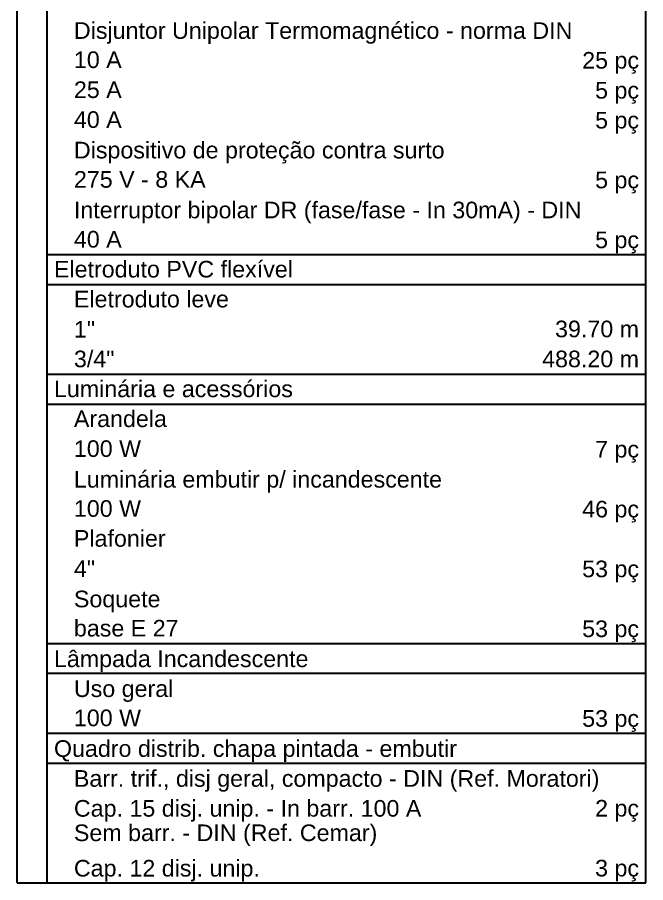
# Model space of a CAD drawing. Header units: inches. Extents: x -8.7 to 57.3, y -9.2 to 26.4.
# Drawn here: x 16.94 to 20.94, y -1 to 4.51 of the extents above; entities that cross this region are included whole.
import ezdxf

# ---------------------------------------------------------------- set-up
doc = ezdxf.new("R2010")
doc.units = ezdxf.units.IN
doc.header["$MEASUREMENT"] = 0
doc.linetypes.add('HIDDEN2', pattern=[4.7625, 3.175, -1.5875])
doc.layers.add('DI-Linhas do quadro', color=7, linetype='HIDDEN2', lineweight=30)
doc.layers.add('DI-Textos do quadro', color=5, linetype='Continuous', lineweight=20)
doc.styles.add('Arial', font='arial.ttf')

msp = doc.modelspace()

# ---------------------------------------------------------------- linework, layer by layer
at = {"layer": 'DI-Linhas do quadro', "linetype": 'Continuous'}
for p, q in [((16.9385, -1.0018), (16.9385, 14.1102)), ((20.9385, -1.0018), (20.9385, 14.1102)), ((17.1291, -1.0018), (17.1291, 13.8666)), ((17.1291, 3.0012), (20.9385, 3.0012)), ((17.1291, 2.8106), (20.9385, 2.8106)), ((17.1291, 2.2388), (20.9385, 2.2388)), ((17.1291, 2.0481), (20.9385, 2.0481)), ((17.1291, 0.5232), (20.9385, 0.5232)), ((17.1291, 0.3326), (20.9385, 0.3326)), ((17.1291, -0.0487), (20.9385, -0.0487)), ((17.1291, -0.2393), (20.9385, -0.2393)), ((16.9385, -1.0018), (20.9385, -1.0018))]:
    msp.add_line(p, q, dxfattribs=at)

# ---------------------------------------------------------------- texts
at = {"layer": 'DI-Textos do quadro', "char_height": 0.1059, "line_spacing_factor": 0.798, "style": 'Arial'}
for s, insert, width, attachment_point in [('Disjuntor Unipolar Termomagnético - norma DIN', (17.2987, 4.343), 6.19649, 7), ('10 A', (17.2987, 4.1874), 0.594435, 7), ('25 pç', (20.8962, 4.1525), 0.707124, 9), ('25 A', (17.2987, 3.9964), 0.594435, 7), ('5 pç', (20.8962, 3.9615), 0.546542, 9), ('40 A', (17.2987, 3.8059), 0.594435, 7), ('5 pç', (20.8962, 3.771), 0.546542, 9), ('Dispositivo de proteção contra surto', (17.2987, 3.5805), 4.6118, 7), ('275 V - 8 KA', (17.2987, 3.4249), 1.638217, 7), ('5 pç', (20.8962, 3.39), 0.546542, 9), ('Interruptor bipolar DR (fase/fase - In 30mA) - DIN', (17.2987, 3.1995), 6.30777, 7), ('40 A', (17.2987, 3.0434), 0.594435, 7), ('5 pç', (20.8962, 3.0085), 0.546542, 9), ('Eletroduto PVC flexível', (17.1717, 2.8529), 2.970765, 7), ('Eletroduto leve', (17.2987, 2.6624), 1.928391, 7), ('1"', (17.2987, 2.4719), 0.263411, 7), ('39.70 m', (20.8962, 2.4719), 1.043782, 9), ('3/4"', (17.2987, 2.2809), 0.504284, 7), ('488.20 m', (20.8962, 2.2809), 1.204364, 9), ('Luminária e acessórios', (17.1717, 2.0904), 2.973582, 7), ('Arandela', (17.2987, 1.8999), 1.156471, 7), ('100 W', (17.2987, 1.7094), 0.833899, 7), ('7 pç', (20.8962, 1.6745), 0.546542, 9), ('Luminária embutir p/ incandescente', (17.2987, 1.4835), 4.579402, 7), ('100 W', (17.2987, 1.3279), 0.833899, 7), ('46 pç', (20.8962, 1.293), 0.707124, 9), ('Plafonier', (17.2987, 1.1374), 1.140977, 7), ('4"', (17.2987, 0.9469), 0.263411, 7), ('53 pç', (20.8962, 0.912), 0.707124, 9), ('Soquete', (17.2987, 0.721), 1.07618, 7), ('base E 27', (17.2987, 0.5654), 1.301559, 7), ('53 pç', (20.8962, 0.5305), 0.707124, 9), ('Lâmpada Incandescente', (17.1717, 0.34), 3.165154, 7), ('Uso geral', (17.2987, 0.1495), 1.236762, 7), ('100 W', (17.2987, -0.0061), 0.833899, 7), ('53 pç', (20.8962, -0.041), 0.707124, 9), ('Quadro distrib. chapa pintada - embutir', (17.1717, -0.232), 5.010437, 7), ('Barr. trif., disj geral, compacto - DIN (Ref. Moratori)', (17.2987, -0.4225), 6.533148, 7), ('Cap. 15 disj. unip. - In barr. 100 A', (17.2987, -0.613), 4.318808, 7), ('2 pç', (20.8962, -0.613), 0.546542, 9), ('Sem barr. - DIN (Ref. Cemar)', (17.2987, -0.7686), 3.769449, 7), ('Cap. 12 disj. unip.', (17.2987, -0.9945), 2.312943, 7), ('3 pç', (20.8962, -0.9945), 0.546542, 9)]:
    msp.add_mtext(s, dxfattribs=dict(at, insert=insert, width=width, attachment_point=attachment_point))

doc.saveas('drawing.dxf')
